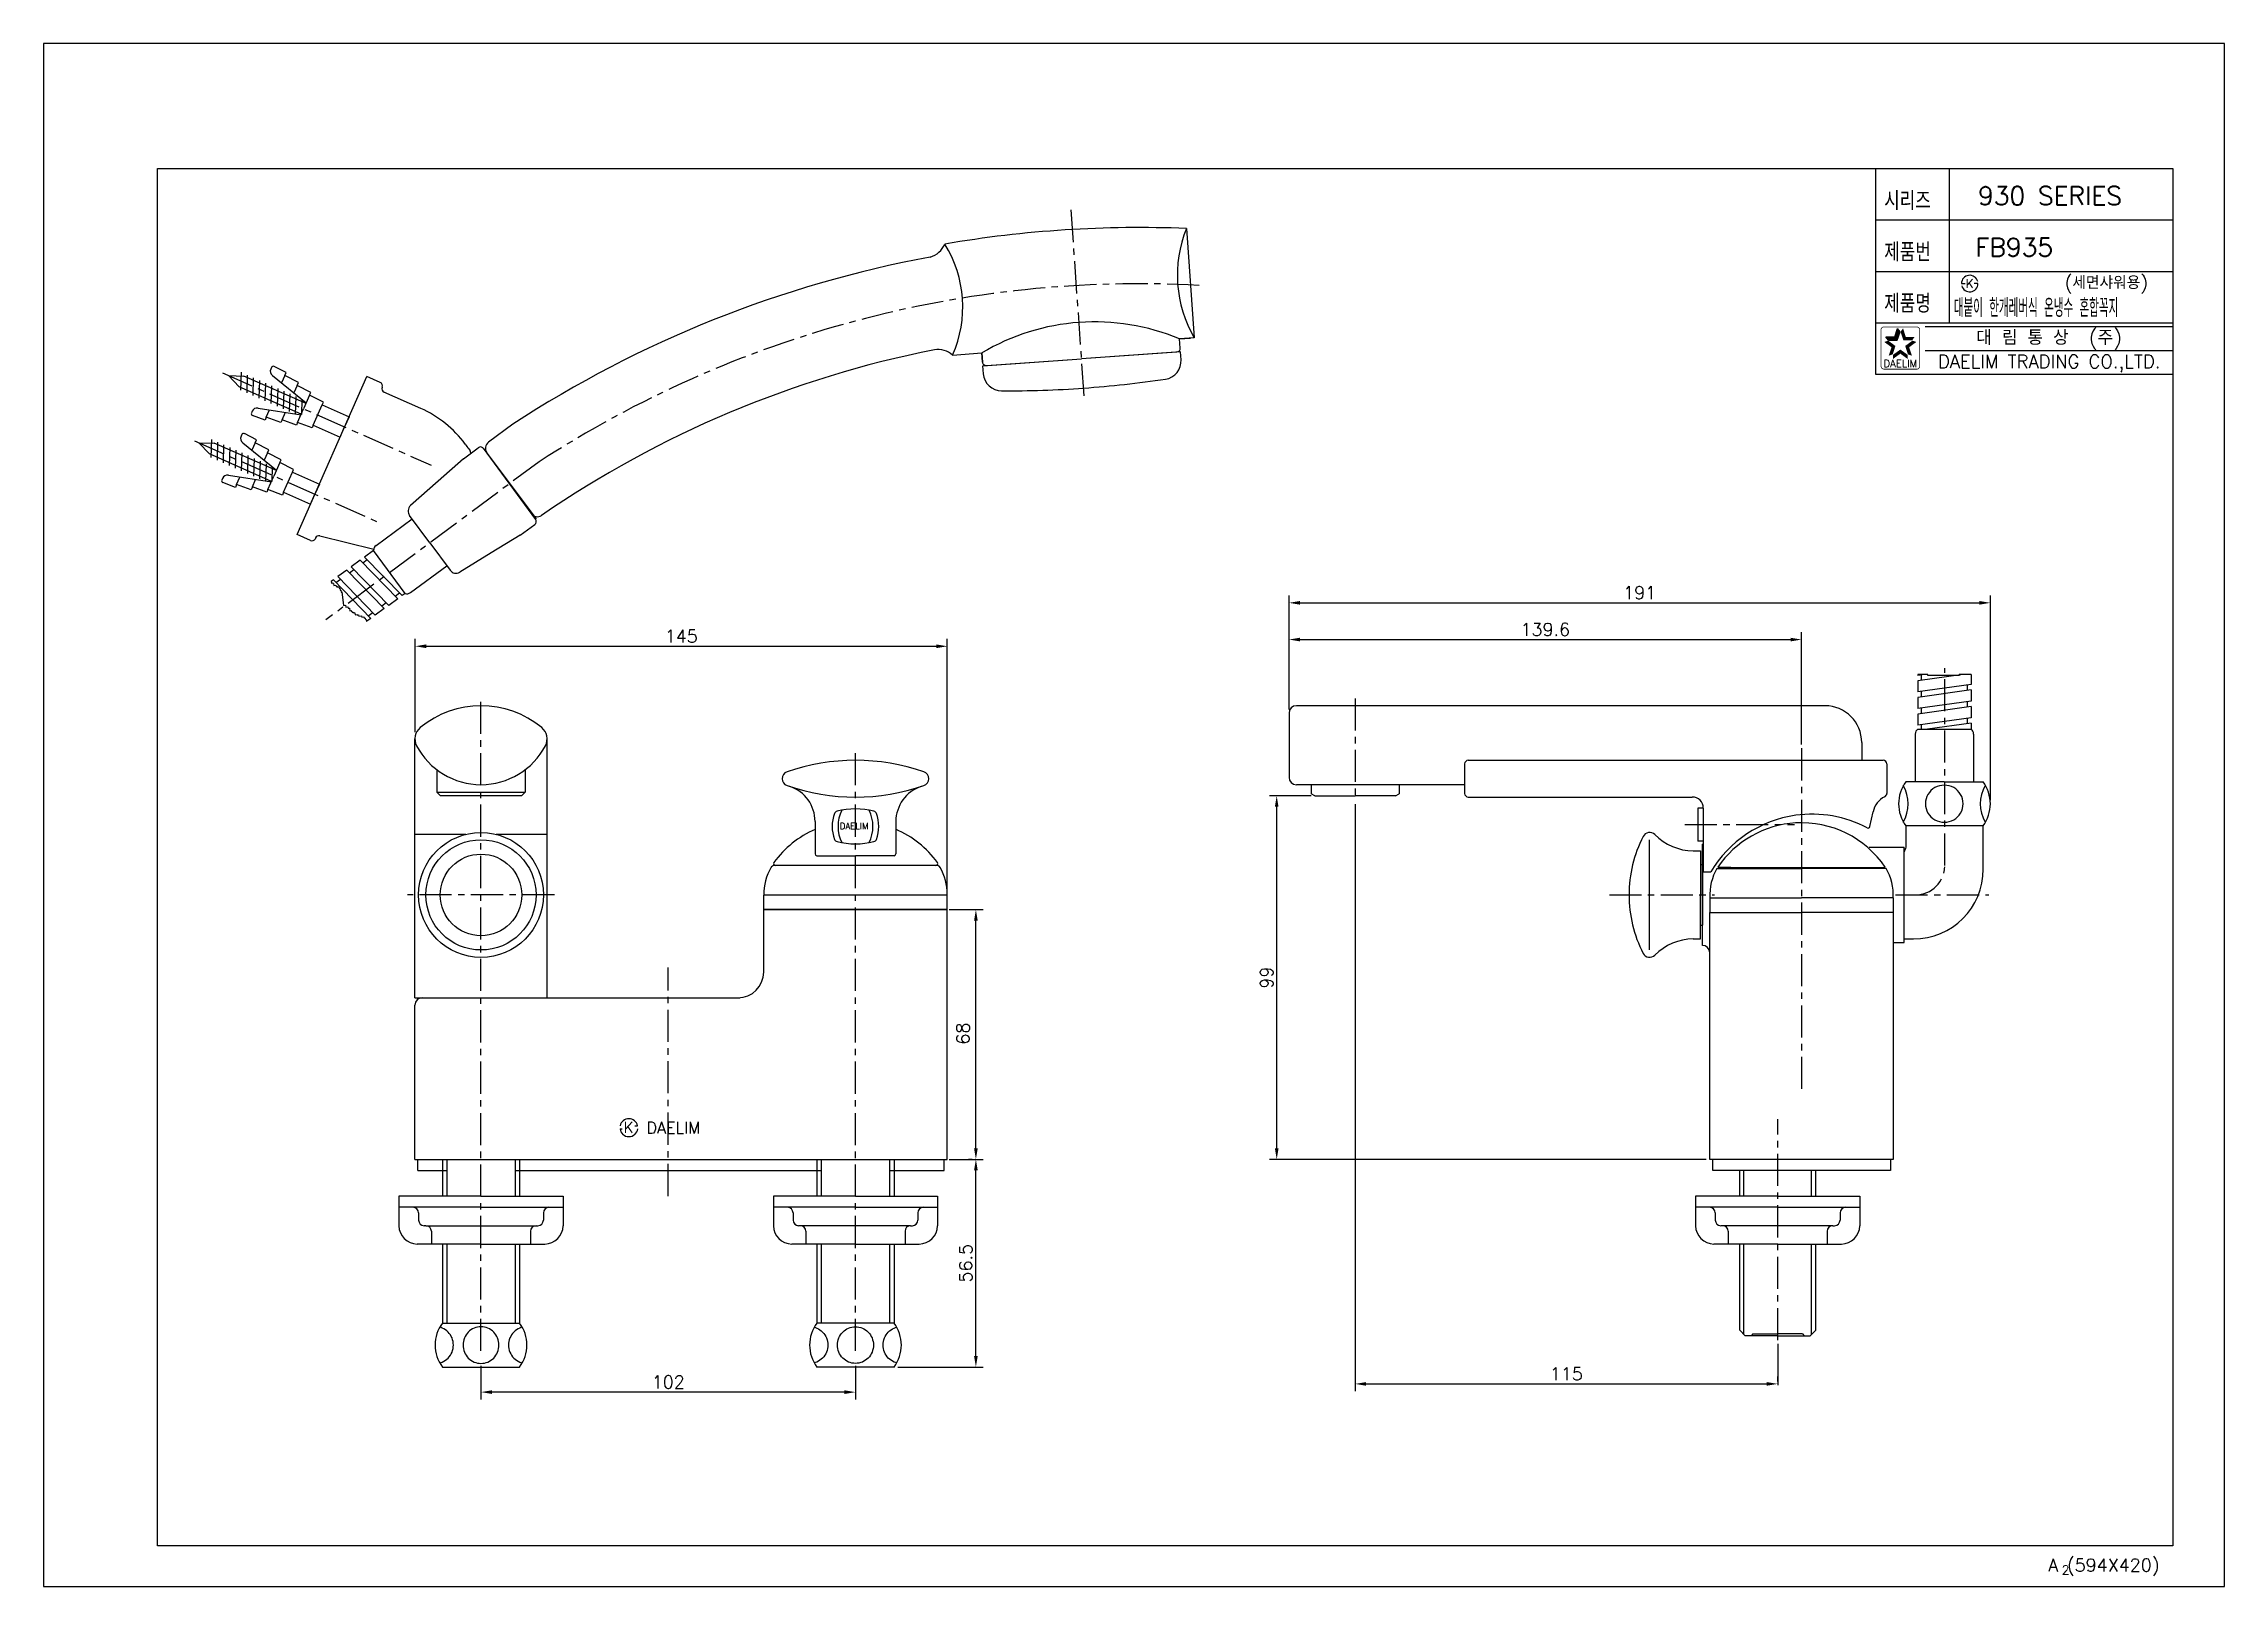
# Model space of a CAD drawing. Extents: x 3109 to 3703, y 1858 to 2278.
import ezdxf
from ezdxf.enums import TextEntityAlignment as Align

# ---------------------------------------------------------------- set-up
doc = ezdxf.new("R2010")
doc.units = 0
doc.header["$LTSCALE"] = 7
doc.header["$MEASUREMENT"] = 0
doc.linetypes.add('CENTER', pattern=[2, 1.25, -0.25, 0.25, -0.25])
doc.layers.get('0').update_dxf_attribs({"color": 2, "linetype": 'CONTINUOUS'})
for name, color, linetype in [('CL', 1, 'CENTER'), ('DIM', 2, 'CONTINUOUS'), ('DWG', 7, 'CONTINUOUS')]:
    doc.layers.add(name, color=color, linetype=linetype)
doc.styles.add('GHS', font='ROMANS', dxfattribs={"bigfont": 'GHS'})
doc.styles.add('HAN', font='TXT.shx', dxfattribs={"bigfont": 'GHS.shx'})
doc.styles.add('ROMANS', font='romans')
doc.styles.add('ROMANT', font='romant')

# ---------------------------------------------------------------- blocks, each defined once
blk = doc.blocks.new('KS')
at = {"layer": 'DIM'}
for p, q in [((-2.25, 0), (-1.75, 0)), ((-1.75, 0), (-1.25, 0)), ((1.75, 0), (1.25, 0)), ((2.25, 0), (1.75, 0))]:
    blk.add_line(p, q, dxfattribs=at)
for start, end in [(15, 180), (195, 0)]:
    blk.add_arc((0, 0), 2.25, start, end, dxfattribs=at)
at = {"layer": 'DIM', "style": 'HAN'}
blk.add_text('K', height=2.39, dxfattribs=at).set_placement((0, 0), align=Align.MIDDLE)
blk = doc.blocks.new('BORDER')
for p, q in [((1, 1), (0, 1)), ((0, 1), (0, 0)), ((1, 0), (1, 1)), ((0, 0), (1, 0))]:
    blk.add_line(p, q)
blk = doc.blocks.new('양식')
at = {"color": 4}
for p, q in [((1219, 386), (1768, 386)), ((1219, 11), (1219, 386)), ((1768, 386), (1768, 11)), ((1768, 11), (1219, 11))]:
    blk.add_line(p, q, dxfattribs=at)
at = {"color": 7}
for p, q in [((1687, 386), (1687, 330)), ((1707, 386), (1707, 344)), ((1687, 372), (1768, 372)), ((1687, 358), (1768, 358)), ((1687, 344), (1768, 344)), ((1687, 330), (1768, 330))]:
    blk.add_line(p, q, dxfattribs=at)
at = {"color": 2}
for p, q in [((1689.81, 340.18), (1692.24, 340.18)), ((1690.48, 339.27), (1689.81, 340.18)), ((1690.48, 339.27), (1692.9, 339.27)), ((1692.24, 340.18), (1692.99, 342.49)), ((1692.9, 339.27), (1693.65, 341.57)), ((1693.65, 341.57), (1692.99, 342.49))]:
    blk.add_line(p, q, dxfattribs=at)
at = {"color": 2, "linetype": 'Continuous'}
for p, q in [((1700.5, 343), (1768, 343)), ((1700.5, 336.5), (1768, 336.5))]:
    blk.add_line(p, q, dxfattribs=at)
at = {"color": 2, "linetype": 'Continuous', "const_width": 0.2}
for points in [[(1688.48, 342.13, -0.414214), (1689.23, 342.88)], [(1688.48, 332.13), (1688.48, 342.13, -1)], [(1689.23, 342.88), (1698.23, 342.88, -0.414214), (1698.98, 342.13, 0.043396)], [(1698.98, 342.13), (1698.98, 332.13, -0.414214), (1698.23, 331.38)], [(1698.23, 331.38), (1689.48, 331.38, -0.414214), (1688.48, 332.13, 0.672398)]]:
    blk.add_lwpolyline(points, format="xyb", dxfattribs=at)
at = {"color": 2}
for points in [[(1691.32, 337.35), (1692.4, 337.7), (1689.36, 338.78), (1690.43, 339.13)], [(1689.81, 340.18), (1690.48, 339.27), (1692.24, 340.18), (1692.9, 339.27)], [(1692.24, 340.18), (1692.9, 339.27), (1692.99, 342.49), (1693.65, 341.57)], [(1694.47, 342.49), (1693.8, 341.57), (1695.22, 340.18), (1694.55, 339.27)], [(1695.22, 340.18), (1694.55, 339.27), (1697.64, 340.18), (1696.98, 339.27)], [(1698.1, 338.78), (1697.02, 339.13), (1696.14, 337.35), (1695.06, 337.7)], [(1690.57, 335.05), (1691.65, 335.4), (1691.32, 337.35), (1692.4, 337.7)], [(1693.73, 335.6), (1693.73, 336.73), (1691.77, 334.18), (1691.77, 335.31)], [(1695.69, 334.18), (1695.69, 335.31), (1693.73, 335.6), (1693.73, 336.73)], [(1696.14, 337.35), (1695.06, 337.7), (1696.89, 335.05), (1695.81, 335.4)]]:
    blk.add_solid(points, dxfattribs=at)
at = {"xscale": 594, "yscale": 420, "zscale": 594}
blk.add_blockref('BORDER', (1188, 0), dxfattribs=at)
at = {"layer": 'DIM', "color": 4}
blk.add_blockref('KS', (1712.63, 354.68), dxfattribs=at)
at = {"color": 7, "linetype": 'Continuous'}
for s, height, style, p in [('대 림 통 상  (주)', 4, 'GHS', (1734.26, 339.7)), ('DAELIM TRADING CO.,LTD.', 3.6, 'ROMANS', (1734.26, 332.93))]:
    blk.add_text(s, height=height, dxfattribs=dict(at, style=style)).set_placement(p, align=Align.MIDDLE)
at = {"color": 2, "linetype": 'Continuous', "style": 'ROMANS'}
blk.add_text('DAELIM', height=2, dxfattribs=at).set_placement((1693.73, 331.93), align=Align.CENTER)
at = {"color": 7, "style": 'GHS'}
for s, height, p in [('A (594X420)', 3.5, (1734.01, 4.03)), ('2', 2.5, (1737.67, 3.19))]:
    blk.add_text(s, height=height, dxfattribs=at).set_placement(p)
at = {"layer": 'DIM', "style": 'GHS', "width": 0.8}
for s, p in [('시리즈', (1689.34, 374.73)), ('제품번', (1689.34, 360.73)), ('제품명', (1689.34, 346.73))]:
    blk.add_text(s, height=5, dxfattribs=at).set_placement(p)
blk = doc.blocks.new('FB935')
at = {"layer": 'CL'}
for p, q in [((3392.69, 2181.99), (3389.05, 2233.36)), ((3157.97, 2188.24), (3214.78, 2163.14)), ((3150.31, 2169.76), (3200.21, 2147.71)), ((3244.2, 2164.05), (3186.1, 2121)), ((3627.06, 2054.15), (3627.06, 2107.85)), ((3228.37, 1922), (3228.37, 2100.29)), ((3466.46, 2099.65), (3466.46, 2071.83)), ((3330.37, 1922), (3330.37, 2085)), ((3588.06, 2086.06), (3588.06, 1991.64)), ((3556.25, 2065.32), (3586.14, 2065.32)), ((3248.37, 2046.15), (3208.37, 2046.15)), ((3535.71, 2046.15), (3564.36, 2046.15)), ((3613.66, 2046.15), (3639.09, 2046.15)), ((3279.37, 1964.15), (3279.37, 2026.37)), ((3581.56, 1924.91), (3581.56, 1985.06))]:
    blk.add_line(p, q, dxfattribs=at)
for centre, radius, start, end in [((3407.72, 1912.53), 300, 86.89351, 123.02946), ((3619.06, 2054.15), 8, 270, 0)]:
    blk.add_arc(centre, radius, start, end, dxfattribs=at)
at = {"layer": 'DIM'}
for p, q in [((3448.46, 2096.65), (3448.46, 2127.66)), ((3639.49, 2071.95), (3639.49, 2127.66)), ((3451.46, 2125.66), (3636.49, 2125.66)), ((3210.45, 2090.42), (3210.45, 2115.84)), ((3355.37, 2047.29), (3355.37, 2115.84)), ((3448.46, 2096.65), (3448.46, 2117.66)), ((3451.46, 2115.66), (3585.06, 2115.66)), ((3588.06, 2087.06), (3588.06, 2117.66)), ((3213.45, 2113.84), (3352.37, 2113.84)), ((3454.46, 2073.13), (3443.11, 2073.13)), ((3445.11, 1977.15), (3445.11, 2070.13)), ((3466.46, 2070.88), (3466.46, 1911.02)), ((3355.87, 2042.15), (3365.17, 2042.15)), ((3363.17, 1977.15), (3363.17, 2039.15)), ((3266.24, 1982.49), (3266.83, 1982.49)), ((3270.23, 1983.3), (3271.02, 1983.3)), ((3355.87, 1974.15), (3365.17, 1974.15)), ((3362.17, 1974.15), (3361.17, 1974.15)), ((3562.06, 1974.15), (3443.11, 1974.15)), ((3363.17, 1920.6), (3363.17, 1971.15)), ((3581.56, 1923.91), (3581.56, 1912.65)), ((3228.37, 1917.95), (3228.37, 1908.78)), ((3330.37, 1917.95), (3330.37, 1908.78)), ((3341.87, 1917.6), (3365.17, 1917.6)), ((3469.46, 1913.02), (3578.56, 1913.02)), ((3581.56, 1913.65), (3581.56, 1915.02)), ((3327.37, 1910.78), (3231.37, 1910.78))]:
    blk.add_line(p, q, dxfattribs=at)
for start, end in [(12.50324, 167.49676), (186.69443, 353.30557)]:
    blk.add_arc((3268.65, 1982.77), 2.43, start, end, dxfattribs=at)
for points in [[(3451.46, 2126.16), (3451.46, 2125.16), (3448.46, 2125.66)], [(3636.49, 2126.16), (3636.49, 2125.16), (3639.49, 2125.66)], [(3451.46, 2116.16), (3451.46, 2115.16), (3448.46, 2115.66)], [(3585.06, 2116.16), (3585.06, 2115.16), (3588.06, 2115.66)], [(3213.45, 2114.34), (3213.45, 2113.34), (3210.45, 2113.84)], [(3352.37, 2114.34), (3352.37, 2113.34), (3355.37, 2113.84)], [(3444.61, 2070.13), (3445.61, 2070.13), (3445.11, 2073.13)], [(3363.67, 2039.15), (3362.67, 2039.15), (3363.17, 2042.15)], [(3363.67, 1977.15), (3362.67, 1977.15), (3363.17, 1974.15)], [(3362.67, 1971.15), (3363.67, 1971.15), (3363.17, 1974.15)], [(3444.61, 1977.15), (3445.61, 1977.15), (3445.11, 1974.15)], [(3362.67, 1920.6), (3363.67, 1920.6), (3363.17, 1917.6)], [(3469.46, 1913.52), (3469.46, 1912.52), (3466.46, 1913.02)], [(3578.56, 1913.52), (3578.56, 1912.52), (3581.56, 1913.02)], [(3231.37, 1911.28), (3231.37, 1910.28), (3228.37, 1910.78)], [(3327.37, 1911.28), (3327.37, 1910.28), (3330.37, 1910.78)]]:
    blk.add_solid(points, dxfattribs=at)
at = {"layer": 'DWG'}
for p, q in [((3420.54, 2227.57), (3422.65, 2197.79)), ((3356.82, 2193.13), (3364.79, 2193.69)), ((3364.79, 2193.69), (3364.97, 2191.2)), ((3364.97, 2191.2), (3364.79, 2193.69)), ((3365.04, 2190.2), (3391.97, 2192.11)), ((3366.04, 2190.27), (3391.97, 2192.11)), ((3418.91, 2194.02), (3391.97, 2192.11)), ((3417.91, 2193.95), (3391.97, 2192.11)), ((3422.65, 2197.79), (3418.66, 2197.51)), ((3418.66, 2197.51), (3421.65, 2197.72)), ((3418.66, 2197.51), (3421.15, 2197.69)), ((3418.84, 2195.02), (3418.66, 2197.51)), ((3419.06, 2191.85), (3418.91, 2194.02)), ((3178.28, 2144.29), (3197.27, 2187.28)), ((3200.93, 2185.66), (3197.27, 2187.28)), ((3365.2, 2188.03), (3365.04, 2190.2)), ((3211.98, 2178.59), (3201.95, 2183.02)), ((3237.07, 2174.32), (3230.4, 2169.38)), ((3223.57, 2164.9), (3216.66, 2158.77)), ((3223.57, 2164.9), (3227.57, 2167.9)), ((3228.94, 2167.73), (3243.36, 2148.49)), ((3243.28, 2148.38), (3229.07, 2167.77)), ((3216.66, 2158.77), (3209.18, 2152.14)), ((3199.78, 2141.28), (3209.62, 2148.49)), ((3214.47, 2142.02), (3208.91, 2149.44)), ((3239.01, 2144.06), (3243.04, 2147.02)), ((3181.93, 2142.67), (3178.28, 2144.29)), ((3183.32, 2143.33), (3183.25, 2143.18)), ((3184.47, 2143.89), (3199.15, 2140.3)), ((3199.12, 2139.93), (3196.68, 2138.14)), ((3207.7, 2128.24), (3199.12, 2139.93)), ((3214.47, 2142.02), (3219.95, 2134.54)), ((3231.14, 2139.24), (3222.61, 2134.02)), ((3239.01, 2144.06), (3231.14, 2139.24)), ((3191.82, 2134.58), (3189.38, 2132.79)), ((3199.59, 2122.3), (3189.38, 2132.79)), ((3202.04, 2124.09), (3191.82, 2134.58)), ((3192.52, 2133.86), (3193.75, 2134.75)), ((3195.48, 2137.27), (3193.04, 2135.48)), ((3203.26, 2124.98), (3193.04, 2135.48)), ((3205.7, 2126.78), (3195.48, 2137.27)), ((3196.16, 2136.52), (3197.38, 2137.42)), ((3206.89, 2127.65), (3196.68, 2138.14)), ((3209.18, 2128.46), (3219.09, 2135.72)), ((3188.18, 2131.91), (3187.59, 2131.48)), ((3198.4, 2121.42), (3188.18, 2131.91)), ((3188.86, 2131.17), (3190.08, 2132.07)), ((3205.7, 2126.78), (3203.26, 2124.98)), ((3204.97, 2127.48), (3206.19, 2128.37)), ((3207.7, 2128.24), (3206.89, 2127.65)), ((3198.4, 2121.42), (3197.32, 2120.64)), ((3197.67, 2122.13), (3198.89, 2123.02)), ((3202.04, 2124.09), (3199.59, 2122.3)), ((3201.33, 2124.81), (3202.55, 2125.71)), ((3619.74, 2106.15), (3619.74, 2105.9)), ((3621.53, 2106.15), (3619.74, 2105.9)), ((3632.06, 2106.15), (3619.74, 2104.41)), ((3619.74, 2104.41), (3619.74, 2101.39)), ((3634.24, 2103.42), (3619.74, 2101.39)), ((3620.74, 2104.52), (3620.74, 2106.04)), ((3633.24, 2101.77), (3633.24, 2103.28)), ((3634.24, 2106.15), (3634.24, 2103.42)), ((3594.46, 2097.65), (3450.46, 2097.65)), ((3634.24, 2101.94), (3619.74, 2099.9)), ((3619.74, 2099.9), (3619.74, 2096.88)), ((3634.24, 2098.91), (3619.74, 2096.88)), ((3634.24, 2097.43), (3619.74, 2095.39)), ((3620.74, 2100.01), (3620.74, 2101.53)), ((3620.74, 2095.54), (3620.74, 2097.02)), ((3633.24, 2097.29), (3633.24, 2098.77)), ((3634.24, 2101.94), (3634.24, 2098.91)), ((3634.24, 2097.43), (3634.24, 2094.4)), ((3448.46, 2095.65), (3448.46, 2078.15)), ((3619.74, 2095.39), (3619.74, 2092.37)), ((3634.24, 2094.4), (3619.74, 2092.37)), ((3619.74, 2091.25), (3620.74, 2091.25)), ((3620.74, 2091.25), (3620.74, 2092.51)), ((3620.74, 2091.25), (3634.24, 2091.25)), ((3634.24, 2092.92), (3622.36, 2091.25)), ((3633.24, 2092.78), (3633.24, 2094.26)), ((3634.24, 2092.92), (3634.24, 2091.25)), ((3210.37, 2062.65), (3210.37, 2088.62)), ((3246.37, 2062.65), (3246.37, 2088.62)), ((3604.46, 2087.65), (3604.46, 2082.79)), ((3619.04, 2089.94), (3619.04, 2076.95)), ((3634.94, 2089.94), (3634.94, 2076.95)), ((3216.37, 2080.2), (3216.37, 2074.13)), ((3240.37, 2080.2), (3240.37, 2074.13)), ((3496.29, 2081.79), (3496.29, 2073.79)), ((3497.29, 2082.79), (3610.29, 2082.79)), ((3611.29, 2081.79), (3611.29, 2073.79)), ((3216.37, 2074.13), (3240.37, 2074.13)), ((3216.37, 2074.13), (3217.37, 2073.13)), ((3239.37, 2073.13), (3217.37, 2073.13)), ((3239.37, 2073.13), (3240.37, 2074.13)), ((3466.46, 2076.15), (3450.46, 2076.15)), ((3454.46, 2076.15), (3454.46, 2073.71)), ((3455.46, 2073.13), (3454.46, 2073.71)), ((3455.46, 2073.13), (3466.46, 2073.13)), ((3496.29, 2076.15), (3466.46, 2076.15)), ((3477.46, 2073.13), (3466.46, 2073.13)), ((3477.46, 2073.13), (3478.46, 2073.71)), ((3478.46, 2076.15), (3478.46, 2073.71)), ((3626.94, 2076.95), (3616.49, 2076.95)), ((3626.94, 2076.95), (3637.49, 2076.95)), ((3497.29, 2072.79), (3558.29, 2072.79)), ((3559.79, 2069.79), (3559.79, 2060.79)), ((3561.29, 2069.79), (3559.79, 2069.79)), ((3561.29, 2069.79), (3561.29, 2052.39)), ((3606.68, 2064.75), (3607.53, 2068.76)), ((3210.37, 2062.65), (3224.28, 2062.65)), ((3210.37, 2018.15), (3210.37, 2062.65)), ((3232.46, 2062.65), (3246.37, 2062.65)), ((3246.37, 2018.15), (3246.37, 2062.65)), ((3319.37, 2066.14), (3319.37, 2057.29)), ((3341.37, 2066.14), (3341.37, 2057.29)), ((3637.56, 2064.95), (3616.49, 2064.95)), ((3616.56, 2059.15), (3616.56, 2064.95)), ((3637.56, 2053.15), (3637.56, 2064.95)), ((3319.87, 2056.79), (3330.37, 2056.79)), ((3340.87, 2056.79), (3330.37, 2056.79)), ((3546.68, 2031.15), (3546.68, 2061.15)), ((3558.57, 2058.15), (3560.57, 2058.15)), ((3561.29, 2060.79), (3559.79, 2060.79)), ((3560.57, 2058.18), (3560.57, 2046.15)), ((3561.06, 2032.4), (3561.06, 2059.95)), ((3561.29, 2059.95), (3561.06, 2059.95)), ((3561.29, 2059.95), (3561.06, 2059.95)), ((3606.5, 2059.15), (3616.06, 2059.15)), ((3616.06, 2033.15), (3616.06, 2059.15)), ((3616.06, 2055.55), (3616.06, 2057.83)), ((3352.57, 2054.15), (3308.27, 2054.15)), ((3560.57, 2054.4), (3561.06, 2054.4)), ((3561.06, 2054.4), (3561.06, 2037.9)), ((3561.29, 2052.39), (3563.33, 2052.39)), ((3565.01, 2053.35), (3588.06, 2053.35)), ((3568.76, 2053.65), (3565.26, 2053.65)), ((3566.21, 2053.65), (3566.21, 2053.35)), ((3566.21, 2053.65), (3588.06, 2053.65)), ((3588.06, 2053.65), (3610.86, 2053.65)), ((3611.1, 2053.35), (3588.06, 2053.35)), ((3609.91, 2053.65), (3609.91, 2053.35)), ((3305.37, 2042.15), (3305.37, 2046.12)), ((3355.37, 2046.05), (3305.37, 2046.05)), ((3355.37, 2042.15), (3355.37, 2046.29)), ((3563.06, 2045.35), (3563.06, 2041.35)), ((3563.06, 2045.35), (3588.06, 2045.35)), ((3613.06, 2045.35), (3588.06, 2045.35)), ((3613.06, 2045.35), (3613.06, 2041.35)), ((3355.37, 2042.15), (3305.37, 2042.15)), ((3305.37, 2042.15), (3355.37, 2042.15)), ((3305.37, 2025.15), (3305.37, 2042.15)), ((3305.37, 2042.15), (3307.57, 2042.15)), ((3352.17, 2042.15), (3354.87, 2042.15)), ((3353.17, 2042.15), (3355.37, 2042.15)), ((3355.37, 1974.15), (3355.37, 2042.15)), ((3560.57, 2037.9), (3561.06, 2037.9)), ((3563.06, 1974.15), (3563.06, 2041.35)), ((3563.06, 2041.35), (3588.06, 2041.35)), ((3613.06, 2041.35), (3588.06, 2041.35)), ((3613.06, 2041.35), (3613.06, 1974.15)), ((3558.57, 2034.15), (3560.57, 2034.15)), ((3613.06, 2033.15), (3616.06, 2033.15)), ((3616.06, 2034.15), (3616.06, 2036.75)), ((3616.06, 2034.15), (3618.56, 2034.15)), ((3210.37, 2018.15), (3228.37, 2018.15)), ((3210.37, 1974.15), (3210.37, 2016.15)), ((3228.37, 2018.15), (3298.87, 2018.15)), ((3210.37, 1974.15), (3355.37, 1974.15)), ((3211.17, 1971.15), (3211.17, 1974.15)), ((3217.87, 1974.15), (3217.87, 1964.1)), ((3238.87, 1974.15), (3238.87, 1964.1)), ((3319.87, 1974.15), (3319.87, 1964.1)), ((3340.87, 1974.15), (3340.87, 1964.1)), ((3354.57, 1971.15), (3354.57, 1974.15)), ((3581.56, 1974.15), (3563.06, 1974.15)), ((3563.86, 1971.15), (3563.86, 1974.15)), ((3613.06, 1974.15), (3581.56, 1974.15)), ((3612.26, 1974.15), (3612.26, 1971.15)), ((3211.17, 1971.15), (3219.07, 1971.15)), ((3237.67, 1971.15), (3321.07, 1971.15)), ((3339.67, 1971.15), (3354.57, 1971.15)), ((3581.56, 1971.15), (3563.86, 1971.15)), ((3571.21, 1964.1), (3571.21, 1971.15)), ((3612.26, 1971.15), (3581.56, 1971.15)), ((3591.91, 1964.1), (3591.91, 1971.15)), ((3228.37, 1964.1), (3206.02, 1964.1)), ((3206.02, 1964.1), (3206.02, 1956.1)), ((3228.37, 1961.1), (3206.02, 1961.1)), ((3228.37, 1964.1), (3250.72, 1964.1)), ((3228.37, 1961.1), (3250.72, 1961.1)), ((3250.72, 1964.1), (3250.72, 1956.1)), ((3330.37, 1964.1), (3308.02, 1964.1)), ((3308.02, 1964.1), (3308.02, 1956.1)), ((3330.37, 1961.1), (3308.02, 1961.1)), ((3330.37, 1964.1), (3352.72, 1964.1)), ((3330.37, 1961.1), (3352.72, 1961.1)), ((3352.72, 1964.1), (3352.72, 1956.1)), ((3581.56, 1964.1), (3559.21, 1964.1)), ((3559.21, 1964.1), (3559.21, 1956.1)), ((3581.56, 1961.1), (3559.21, 1961.1)), ((3581.56, 1964.1), (3603.91, 1964.1)), ((3581.56, 1961.1), (3603.91, 1961.1)), ((3603.91, 1964.1), (3603.91, 1956.1)), ((3211.37, 1959.6), (3211.37, 1957.6)), ((3213.37, 1956.1), (3212.87, 1956.1)), ((3213.37, 1956.1), (3243.37, 1956.1)), ((3214.87, 1954.6), (3214.87, 1951.1)), ((3241.87, 1954.6), (3241.87, 1951.1)), ((3243.37, 1956.1), (3243.87, 1956.1)), ((3245.37, 1959.6), (3245.37, 1957.6)), ((3313.37, 1959.6), (3313.37, 1957.6)), ((3315.37, 1956.1), (3314.87, 1956.1)), ((3345.37, 1956.1), (3315.37, 1956.1)), ((3316.87, 1954.6), (3316.87, 1951.1)), ((3343.87, 1954.6), (3343.87, 1951.1)), ((3345.37, 1956.1), (3345.87, 1956.1)), ((3347.37, 1959.6), (3347.37, 1957.6)), ((3564.56, 1959.6), (3564.56, 1957.6)), ((3566.56, 1956.1), (3566.06, 1956.1)), ((3596.56, 1956.1), (3566.56, 1956.1)), ((3568.06, 1954.6), (3568.06, 1951.1)), ((3595.06, 1954.6), (3595.06, 1951.1)), ((3596.56, 1956.1), (3597.06, 1956.1)), ((3598.56, 1959.6), (3598.56, 1957.6)), ((3228.37, 1951.1), (3211.02, 1951.1)), ((3217.87, 1951.1), (3217.87, 1929.6)), ((3228.37, 1951.1), (3245.72, 1951.1)), ((3238.87, 1951.1), (3238.87, 1929.6)), ((3330.37, 1951.1), (3313.02, 1951.1)), ((3319.87, 1951.1), (3319.87, 1929.6)), ((3330.37, 1951.1), (3347.72, 1951.1)), ((3340.87, 1951.1), (3340.87, 1929.6)), ((3581.56, 1951.1), (3564.21, 1951.1)), ((3571.21, 1927.65), (3571.21, 1951.1)), ((3581.56, 1951.1), (3598.91, 1951.1)), ((3591.91, 1927.65), (3591.91, 1951.1)), ((3217.87, 1929.6), (3238.87, 1929.6)), ((3340.87, 1929.6), (3319.87, 1929.6)), ((3572.71, 1926.15), (3571.21, 1927.65)), ((3581.56, 1926.15), (3572.71, 1926.15)), ((3574.81, 1926.65), (3574.31, 1926.15)), ((3574.81, 1926.65), (3581.56, 1926.65)), ((3588.31, 1926.65), (3581.56, 1926.65)), ((3581.56, 1926.15), (3590.41, 1926.15)), ((3588.31, 1926.65), (3588.81, 1926.15)), ((3590.41, 1926.15), (3591.91, 1927.65)), ((3217.87, 1917.6), (3238.87, 1917.6)), ((3340.87, 1917.6), (3319.87, 1917.6))]:
    blk.add_line(p, q, dxfattribs=at)
at = {"layer": 'DWG', "color": 2}
for p, q in [((3159.62, 2187.53), (3163.8, 2187.41)), ((3159.62, 2187.53), (3162.5, 2184.49)), ((3162.99, 2183.57), (3163.14, 2188.42)), ((3180.71, 2179.94), (3163.8, 2187.41)), ((3164.64, 2182.84), (3164.8, 2187.69)), ((3166.3, 2182.1), (3166.45, 2186.95)), ((3167.95, 2181.37), (3168.11, 2186.22)), ((3171.32, 2189.77), (3171.11, 2189.3)), ((3171.54, 2187.52), (3180.76, 2180.07)), ((3175.27, 2188.34), (3172.01, 2190.01)), ((3174.91, 2187.53), (3174.02, 2185.52)), ((3174.91, 2187.53), (3175.27, 2188.34)), ((3178.64, 2185.62), (3174.91, 2187.53)), ((3179.42, 2177.02), (3162.51, 2184.49)), ((3169.61, 2180.64), (3169.76, 2185.49)), ((3171.26, 2179.91), (3171.42, 2184.76)), ((3172.92, 2179.18), (3173.08, 2184.03)), ((3174.58, 2178.45), (3174.73, 2183.3)), ((3176.23, 2177.71), (3176.39, 2182.57)), ((3178.29, 2184.83), (3177.39, 2182.79)), ((3177.89, 2176.98), (3178.04, 2181.83)), ((3178.29, 2184.83), (3178.64, 2185.62)), ((3182.02, 2182.92), (3178.29, 2184.83)), ((3179.56, 2176.95), (3179.7, 2181.1)), ((3181.69, 2182.17), (3180.06, 2178.48)), ((3181.69, 2182.17), (3182.02, 2182.92)), ((3185.43, 2180.27), (3181.69, 2182.17)), ((3185.1, 2179.53), (3185.43, 2180.27)), ((3166.04, 2177.82), (3165.83, 2177.35)), ((3169.54, 2175.39), (3166.11, 2176.68)), ((3167.64, 2178.69), (3179.36, 2176.89)), ((3169.9, 2176.2), (3169.54, 2175.39)), ((3169.9, 2176.2), (3170.79, 2178.21)), ((3173.83, 2174.73), (3169.9, 2176.2)), ((3174.18, 2175.52), (3173.83, 2174.73)), ((3174.18, 2175.52), (3175.08, 2177.55)), ((3178.1, 2174.04), (3174.18, 2175.52)), ((3178.43, 2174.79), (3178.1, 2174.04)), ((3178.43, 2174.79), (3180.06, 2178.48)), ((3182.36, 2173.31), (3178.43, 2174.79)), ((3182.68, 2174.05), (3182.36, 2173.31)), ((3182.68, 2174.05), (3185.1, 2179.53)), ((3182.68, 2174.05), (3190, 2170.81)), ((3185.1, 2179.53), (3192.42, 2176.3)), ((3192.42, 2176.3), (3191.21, 2173.56)), ((3151.54, 2169.23), (3155.72, 2169.12)), ((3151.54, 2169.23), (3154.42, 2166.2)), ((3154.9, 2165.27), (3155.06, 2170.12)), ((3172.63, 2161.65), (3155.72, 2169.12)), ((3156.56, 2164.54), (3156.71, 2169.39)), ((3158.21, 2163.81), (3158.37, 2168.66)), ((3163.24, 2171.47), (3163.03, 2171)), ((3163.46, 2169.23), (3172.68, 2161.77)), ((3167.18, 2170.05), (3163.92, 2171.72)), ((3166.82, 2169.23), (3165.94, 2167.23)), ((3166.82, 2169.23), (3167.18, 2170.05)), ((3170.56, 2167.33), (3166.82, 2169.23)), ((3190, 2170.81), (3191.21, 2173.56)), ((3171.33, 2158.72), (3154.43, 2166.19)), ((3159.87, 2163.08), (3160.03, 2167.93)), ((3161.53, 2162.35), (3161.68, 2167.2)), ((3163.18, 2161.62), (3163.34, 2166.47)), ((3164.84, 2160.88), (3164.99, 2165.73)), ((3166.49, 2160.15), (3166.65, 2165)), ((3168.15, 2159.42), (3168.3, 2164.27)), ((3170.21, 2166.53), (3169.31, 2164.5)), ((3169.8, 2158.69), (3169.96, 2163.54)), ((3170.21, 2166.53), (3170.56, 2167.33)), ((3173.94, 2164.62), (3170.21, 2166.53)), ((3171.48, 2158.66), (3171.61, 2162.81)), ((3173.61, 2163.88), (3171.98, 2160.19)), ((3173.61, 2163.88), (3173.94, 2164.62)), ((3177.34, 2161.97), (3173.61, 2163.88)), ((3157.96, 2159.52), (3157.75, 2159.05)), ((3161.46, 2157.09), (3158.03, 2158.38)), ((3159.56, 2160.4), (3171.28, 2158.6)), ((3161.82, 2157.91), (3161.46, 2157.09)), ((3161.82, 2157.91), (3162.71, 2159.92)), ((3165.74, 2156.43), (3161.82, 2157.91)), ((3166.09, 2157.23), (3165.74, 2156.43)), ((3166.09, 2157.23), (3166.99, 2159.26)), ((3170.02, 2155.75), (3166.09, 2157.23)), ((3170.35, 2156.5), (3170.02, 2155.75)), ((3170.35, 2156.5), (3171.98, 2160.19)), ((3174.27, 2155.02), (3170.35, 2156.5)), ((3174.6, 2155.75), (3177.02, 2161.24)), ((3177.02, 2161.24), (3177.34, 2161.97)), ((3177.02, 2161.24), (3184.34, 2158.01)), ((3184.34, 2158.01), (3183.13, 2155.26)), ((3174.6, 2155.75), (3174.27, 2155.02)), ((3174.6, 2155.75), (3181.91, 2152.52)), ((3181.91, 2152.52), (3183.13, 2155.26)), ((3219.07, 1974.15), (3219.07, 1964.1)), ((3237.67, 1974.15), (3237.67, 1964.1)), ((3321.07, 1974.15), (3321.07, 1964.1)), ((3339.67, 1974.15), (3339.67, 1964.1)), ((3572.36, 1964.1), (3572.36, 1971.1)), ((3590.76, 1964.1), (3590.76, 1971.1)), ((3219.07, 1951.1), (3219.07, 1929.6)), ((3237.67, 1951.1), (3237.67, 1929.6)), ((3321.07, 1951.1), (3321.07, 1929.6)), ((3339.67, 1951.1), (3339.67, 1929.6)), ((3572.36, 1926.5), (3572.36, 1951.1)), ((3590.76, 1926.5), (3590.76, 1951.1))]:
    blk.add_line(p, q, dxfattribs=at)
at = {"layer": 'DWG', "color": 7}
for p, q in [((3560.57, 2058.15), (3560.57, 2054.4)), ((3560.57, 2034.15), (3560.57, 2046.15))]:
    blk.add_line(p, q, dxfattribs=at)
at = {"layer": 'DWG', "color": 2}
for points in [[(3187.59, 2131.48), (3187.66, 2131.03), (3188.02, 2131.08), (3188.05, 2130.9), (3188.23, 2130.92), (3188.31, 2130.37), (3188.86, 2130.45), (3188.91, 2130.08), (3189.28, 2130.14), (3189.3, 2129.95), (3189.67, 2130), (3189.72, 2129.64), (3189.9, 2129.66), (3189.98, 2129.12), (3190.17, 2129.14), (3190.24, 2128.59), (3190.43, 2128.62), (3190.94, 2124.96), (3191.49, 2125.04), (3191.57, 2124.49), (3192.12, 2124.57), (3192.17, 2124.2), (3192.54, 2124.25), (3192.64, 2123.52), (3193.01, 2123.57), (3193.03, 2123.39), (3193.22, 2123.41), (3193.27, 2123.05), (3193.63, 2123.1), (3193.66, 2122.92), (3194.03, 2122.97), (3194.1, 2122.42), (3194.65, 2122.5), (3194.68, 2122.32), (3195.04, 2122.37), (3195.1, 2122), (3195.83, 2122.1), (3195.88, 2121.74), (3196.43, 2121.82), (3196.45, 2121.63), (3196.64, 2121.66), (3196.66, 2121.48), (3196.85, 2121.5), (3196.9, 2121.14), (3197.08, 2121.16), (3197.16, 2120.61), (3197.32, 2120.64)], [(3634.24, 2106.15), (3630.96, 2106.15), (3630.96, 2105.92), (3622.48, 2105.92), (3622.48, 2106.15), (3619.74, 2106.15)]]:
    blk.add_lwpolyline(points, dxfattribs=at)
at = {"layer": 'DWG'}
for points in [[(3220.86, 1923.6, 0.096683), (3220.48, 1925.52, 0.097724), (3219.42, 1927.14, 0.099233), (3217.83, 1928.23, 0.038645), (3217.13, 1928.46, 0.100326)], [(3239.61, 1928.46, 0.038645), (3238.91, 1928.23, 0.099233), (3237.31, 1927.14, 0.097724), (3236.25, 1925.52, 0.096683), (3235.88, 1923.6, 0.096683), (3236.25, 1921.69, 0.097724), (3237.31, 1920.07, 0.099233), (3238.91, 1918.98, 0.038645), (3239.61, 1918.75, 0.100326)], [(3319.13, 1928.46, -0.038645), (3319.83, 1928.23, -0.099233), (3321.42, 1927.14, -0.097724), (3322.48, 1925.52, -0.096683), (3322.86, 1923.6, -0.096683), (3322.48, 1921.69, -0.097724), (3321.42, 1920.07, -0.099233), (3319.83, 1918.98, -0.038645), (3319.13, 1918.75, -0.100326)], [(3337.88, 1923.6, -0.096683), (3338.25, 1925.52, -0.097724), (3339.31, 1927.14, -0.099233), (3340.91, 1928.23, -0.038645), (3341.61, 1928.46, -0.100326)], [(3217.13, 1918.75, 0.038645), (3217.83, 1918.98, 0.099233), (3219.42, 1920.07, 0.097724), (3220.48, 1921.69, 0.096683), (3220.86, 1923.6, 0.096683)], [(3341.61, 1918.75, -0.038645), (3340.91, 1918.98, -0.099233), (3339.31, 1920.07, -0.097724), (3338.25, 1921.69, -0.096683), (3337.88, 1923.6, -0.096683)]]:
    blk.add_lwpolyline(points, format="xyb", dxfattribs=at)
for points in [[(3233.27, 1923.6, 0.096683), (3232.89, 1925.52, 0.097724), (3231.83, 1927.14, 0.099233), (3230.24, 1928.23, 0.100326), (3228.37, 1928.6, 0.100326), (3226.5, 1928.23, 0.099233), (3224.9, 1927.14, 0.097724), (3223.84, 1925.52, 0.096683), (3223.47, 1923.6, 0.096683), (3223.84, 1921.69, 0.097724), (3224.9, 1920.07, 0.099233), (3226.5, 1918.98, 0.100326), (3228.37, 1918.6, 0.100326), (3230.24, 1918.98, 0.099233), (3231.83, 1920.07, 0.097724), (3232.89, 1921.69, 0.096683)], [(3325.47, 1923.6, -0.096683), (3325.84, 1925.52, -0.097724), (3326.9, 1927.14, -0.099233), (3328.5, 1928.23, -0.100326), (3330.37, 1928.6, -0.100326), (3332.24, 1928.23, -0.099233), (3333.83, 1927.14, -0.097724), (3334.89, 1925.52, -0.096683), (3335.27, 1923.6, -0.096683), (3334.89, 1921.69, -0.097724), (3333.83, 1920.07, -0.099233), (3332.24, 1918.98, -0.100326), (3330.37, 1918.6, -0.100326), (3328.5, 1918.98, -0.099233), (3326.9, 1920.07, -0.097724), (3325.84, 1921.69, -0.096683)]]:
    blk.add_lwpolyline(points, format="xyb", close=True, dxfattribs=at)
for radius in [17, 15, 11.1]:
    blk.add_circle((3228.37, 2046.15), radius, dxfattribs=at)
for centre, radius, start, end in [((3407.72, 1912.53), 315.3, 87.67082, 99.68511), ((3451.78, 2214.82), 33.74, 157.79975, 210.30964), ((3349.11, 2225.57), 6, 285.64778, 338.1987), ((3327.36, 2206.22), 32.24, 336.04089, 32.06851), ((3407.72, 1912.53), 312.5, 100.50854, 123.10029), ((3395.52, 2142.15), 60, 67.31101, 120.79838), ((3407.72, 1912.53), 287.5, 101.20134, 124.50595), ((3352.84, 2188.63), 6, 48.46989, 99.29032), ((3417.84, 2194.95), 1, 274.0547, 4.0547), ((3365.97, 2191.27), 1, 184.0547, 274.0547), ((3370.18, 2188.38), 5, 184.0547, 269.77782), ((3371.33, 2483.38), 300, 274.0547, 278.33157), ((3414.07, 2191.49), 5, 278.33157, 4.0547), ((3200.53, 2184.74), 1, 336.16091, 66.16091), ((3202.36, 2183.94), 1, 156.16091, 246.16091), ((3371.33, 2483.38), 300, 269.77782, 274.0547), ((3199.85, 2151.15), 30, 36.16091, 66.15931), ((3231.59, 2167.77), 2, 126.53405, 216.0547), ((3224.57, 2166.47), 1, 355.90322, 36.16091), ((3228.17, 2167.1), 1, 36.82801, 126.82801), ((3210.51, 2150.64), 2, 131.59165, 216.82801), ((3243.73, 2151.1), 2, 216.0547, 304.50595), ((3242.45, 2147.82), 1, 306.2401, 36.2401), ((3182.34, 2143.58), 1, 246.16091, 336.16091), ((3184.23, 2142.92), 1, 76.23178, 156.16091), ((3200.63, 2140.04), 1.5, 124.50773, 184.0401), ((3221.56, 2135.72), 2, 216.2401, 301.47645), ((3208.25, 2129.64), 1.5, 248.4401, 307.97246), ((3228.37, 2071.65), 26, 50.4788, 129.5212), ((3450.46, 2095.65), 2, 90, 180), ((3594.46, 2087.65), 10, 0, 90), ((3214.37, 2088.62), 4, 129.5212, 207.64875), ((3242.37, 2088.62), 4, 332.35125, 50.4788), ((3620.54, 2089.98), 1.5, 122.2, 181.73237), ((3633.44, 2089.98), 1.5, 358.26763, 57.8), ((3228.37, 2095.96), 19.8, 207.64875, 332.35125), ((3312.37, 2077.79), 2, 108.92464, 251.07536), ((3330.37, 2025.29), 57.5, 71.07536, 108.92464), ((3348.37, 2077.79), 2, 288.92464, 71.07536), ((3497.29, 2081.79), 1, 90, 180), ((3610.29, 2081.79), 1, 0, 90), ((3330.37, 2130.29), 57.5, 251.07536, 288.92464), ((3309.37, 2066.14), 10, 0, 71.8738), ((3351.37, 2066.14), 10, 108.1262, 180), ((3450.46, 2078.15), 2, 180, 270), ((3497.29, 2073.79), 1, 180, 270), ((3610.29, 2073.79), 1, 296.34693, 0), ((3624.49, 2070.95), 10, 143.1301, 216.8699), ((3607.12, 2070.95), 10, 330, 30), ((3626.82, 2070.97), 5.02, 88.65659, 271.34341), ((3627.06, 2070.97), 5.02, 268.65659, 91.34341), ((3646.76, 2070.95), 10, 150, 210), ((3629.49, 2070.95), 10, 323.1301, 36.8699), ((3558.29, 2069.79), 3, 0, 90), ((3590.96, 2036.01), 32.12, 98.04875, 149.34613), ((3590.96, 2036.01), 32.12, 62.14201, 98.04875), ((3613.4, 2067.51), 6, 116.34693, 168), ((3330.42, 2038.78), 27.51, 113.68104, 144.00976), ((3330.42, 2038.78), 27.51, 35.99024, 66.54343), ((3588.06, 2038.28), 27.5, 93.33546, 146.00547), ((3588.06, 2038.28), 27.5, 33.99453, 93.33546), ((3606.19, 2064.85), 0.5, 242.92805, 348), ((3319.87, 2057.29), 0.5, 180, 270), ((3340.87, 2057.29), 0.5, 270, 0), ((3617.06, 2057.83), 1, 138.59038, 180), ((3615.56, 2059.15), 1, 318.59038, 0), ((3320.37, 2046.12), 15, 149.82565, 180), ((3308.27, 2053.15), 1, 90, 152.88405), ((3308.56, 2054.65), 0.5, 144.00976, 270), ((3352.27, 2054.65), 0.5, 270, 35.99024), ((3352.57, 2053.15), 1, 29.35998, 90), ((3340.37, 2046.29), 15, 0, 29.35998), ((3578.05, 2045.93), 15, 150.34391, 182), ((3598.07, 2045.93), 15, 358, 29.65609), ((3618.56, 2053.15), 19, 270, 0), ((3561.06, 2030.4), 2, 0, 90), ((3298.37, 2025.15), 7, 270, 0), ((3212.37, 2016.15), 2, 90, 180), ((3209.87, 1959.6), 1.5, 0, 90), ((3246.87, 1959.6), 1.5, 90, 180), ((3311.87, 1959.6), 1.5, 0, 90), ((3348.87, 1959.6), 1.5, 90, 180), ((3563.06, 1959.6), 1.5, 0, 90), ((3600.06, 1959.6), 1.5, 90, 180), ((3211.02, 1956.1), 5, 180, 270), ((3212.87, 1957.6), 1.5, 180, 270), ((3213.37, 1954.6), 1.5, 0, 90), ((3243.37, 1954.6), 1.5, 90, 180), ((3243.87, 1957.6), 1.5, 270, 0), ((3245.72, 1956.1), 5, 270, 0), ((3313.02, 1956.1), 5, 180, 270), ((3314.87, 1957.6), 1.5, 180, 270), ((3315.37, 1954.6), 1.5, 0, 90), ((3345.37, 1954.6), 1.5, 90, 180), ((3345.87, 1957.6), 1.5, 270, 0), ((3347.72, 1956.1), 5, 270, 0), ((3564.21, 1956.1), 5, 180, 270), ((3566.06, 1957.6), 1.5, 180, 270), ((3566.56, 1954.6), 1.5, 0, 90), ((3596.56, 1954.6), 1.5, 90, 180), ((3597.06, 1957.6), 1.5, 270, 0), ((3598.91, 1956.1), 5, 270, 0), ((3225.87, 1923.6), 10, 143.1301, 216.8699), ((3230.87, 1923.6), 10, 323.1301, 36.8699), ((3327.87, 1923.6), 10, 143.1301, 216.8699), ((3332.87, 1923.6), 10, 323.1301, 36.8699)]:
    blk.add_arc(centre, radius, start, end, dxfattribs=at)
at = {"layer": 'DWG', "color": 2}
for centre, radius, start, end in [((3172.48, 2188.69), 1.5, 156.16042, 231.04002), ((3171.78, 2189.57), 0.5, 62.93549, 156.16042), ((3166.29, 2177.14), 0.5, 156.16042, 249.38535), ((3167.41, 2177.21), 1.5, 81.28082, 156.16042), ((3164.4, 2170.4), 1.5, 156.16042, 231.04002), ((3163.69, 2171.27), 0.5, 62.93549, 156.16042), ((3158.21, 2158.85), 0.5, 156.16042, 249.38535), ((3159.33, 2158.92), 1.5, 81.28082, 156.16042)]:
    blk.add_arc(centre, radius, start, end, dxfattribs=at)
at = {"layer": 'DWG', "color": 7}
for centre, radius, start, end in [((3334.02, 2064.79), 10, 159.36132, 200.63868), ((3325.6, 2067.96), 1, 103.80509, 159.36132), ((3330.37, 2048.54), 21, 76.19491, 103.80509), ((3335.62, 2064.79), 10, 153.78343, 206.21657), ((3325.12, 2064.79), 10, 333.78343, 26.21657), ((3335.14, 2067.96), 1, 20.63868, 76.19491), ((3326.72, 2064.79), 10, 339.36132, 20.63868), ((3325.6, 2061.62), 1, 200.63868, 256.19491), ((3335.14, 2061.62), 1, 283.80509, 339.36132), ((3576.07, 2046.15), 35, 152.96431, 180), ((3546.68, 2061.15), 2, 44.90087, 152.96431), ((3558.72, 2073.15), 15, 224.90087, 269.43575), ((3330.37, 2081.04), 21, 256.19491, 283.80509), ((3576.07, 2046.15), 35, 180, 207.03569), ((3558.72, 2019.15), 15, 90.56425, 135.09913), ((3546.68, 2031.15), 2, 207.03569, 315.09913)]:
    blk.add_arc(centre, radius, start, end, dxfattribs=at)
at = {"layer": 'DWG'}
blk.add_spline([(3224.07, 2168.85), (3225.03, 2167.55), (3225.38, 2167.06)], degree=3, dxfattribs=at)
at = {"layer": 'DIM'}
blk.add_blockref('양식', (1921.24, 1857.9), dxfattribs=at)
at = {"color": 7, "style": 'GHS'}
for s, p in [('930 SERIES', (3655.74, 2236.48)), ('FB935', (3645.98, 2222.48))]:
    blk.add_text(s, height=5, dxfattribs=at).set_placement(p, align=Align.MIDDLE)
at = {"style": 'GHS'}
blk.add_text('(세면샤워용)', height=3.5, dxfattribs=at).set_placement((3659.72, 2211.08))
at = {"style": 'GHS', "width": 0.5}
blk.add_text('대붙이 한개레버식 온냉수 혼합꼭지', height=5, dxfattribs=at).set_placement((3629.53, 2203.46))
at = {"layer": 'DIM', "style": 'ROMANS'}
blk.add_text('68', height=3.5, rotation=90, dxfattribs=at).set_placement((3361.42, 2005.4))
at = {"layer": 'DIM', "style": 'GHS'}
blk.add_text('K', height=3, dxfattribs=at).set_placement((3267.23, 1981.41))
at = {"layer": 'DIM', "style": 'ROMANT'}
blk.add_text('DAELIM', height=3.2, dxfattribs=at).set_placement((3280.75, 1981.15), align=Align.CENTER)
at = {"layer": 'DIM', "char_height": 3.5, "attachment_point": 5, "style": 'GHS'}
for s, insert in [('\\A1;191', (3543.97, 2128.41)), ('\\A1;145', (3282.91, 2116.59)), ('\\A1;139.6', (3518.26, 2118.41)), ('\\A1;102', (3279.37, 1913.53)), ('\\A1;115', (3524.01, 1915.77))]:
    blk.add_mtext(s, dxfattribs=dict(at, insert=insert))
at = {"layer": 'DIM', "char_height": 3.5, "attachment_point": 5, "rotation": 90, "style": 'GHS'}
for s, insert in [('\\A1;99', (3442.36, 2023.64)), ('\\A1;56.5', (3360.42, 1945.88))]:
    blk.add_mtext(s, dxfattribs=dict(at, insert=insert))
at = {"layer": 'DWG', "color": 2, "style": 'GHS'}
blk.add_text('DAELIM', height=1.7, dxfattribs=at).set_placement((3326.11, 2064.03))

msp = doc.modelspace()

# ---------------------------------------------------------------- block references
at = {"layer": 'DIM'}
msp.add_blockref('FB935', (0, 0), dxfattribs=at)

doc.saveas('drawing.dxf')
